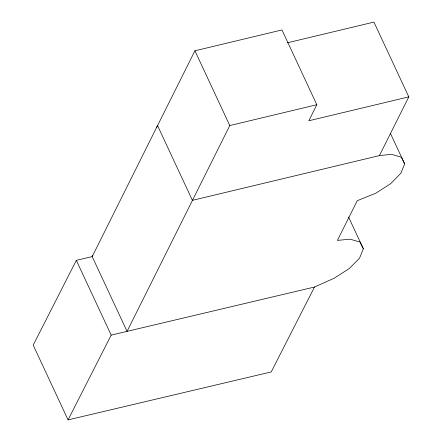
<?xml version="1.0" encoding="UTF-8"?>
<svg xmlns="http://www.w3.org/2000/svg" width="442" height="442" viewBox="0 0 442 442"><rect width="100%" height="100%" fill="white"/><g stroke="black" fill="none" stroke-linecap="round" stroke-linejoin="round"><path stroke-width="0.66" d="M348.539 217.005L363.357 248.78L359.556 258.128L349.362 268.46L334.423 278.106L314.494 287.029L111.185 335.108L68.062 419.9L33.2 345.136L76.322 260.344L92.428 256.537M390.435 133.39L404.673 163.921L400.872 173.27L390.667 183.662L375.739 193.242L357.28 200.685L337.395 240.393L350.152 239.183L360.003 242.089L363.357 248.78M156.485 127.716L194.922 50.797L281.963 29.946L316.826 104.715L308.809 120.782L408.8 96.864L373.938 22.1L287.366 42.802M316.826 104.715L229.785 125.567L127.058 331.367L92.196 256.603L92.848 255.283M92.196 256.603L157.54 125.589L192.408 200.353L379.424 155.601L391.468 154.319L401.435 157.253L404.673 163.921M379.424 155.601L408.8 96.864M314.494 287.029L271.233 371.926L68.062 419.9M194.922 50.797L229.785 125.567M76.322 260.344L111.185 335.108"/></g></svg>
